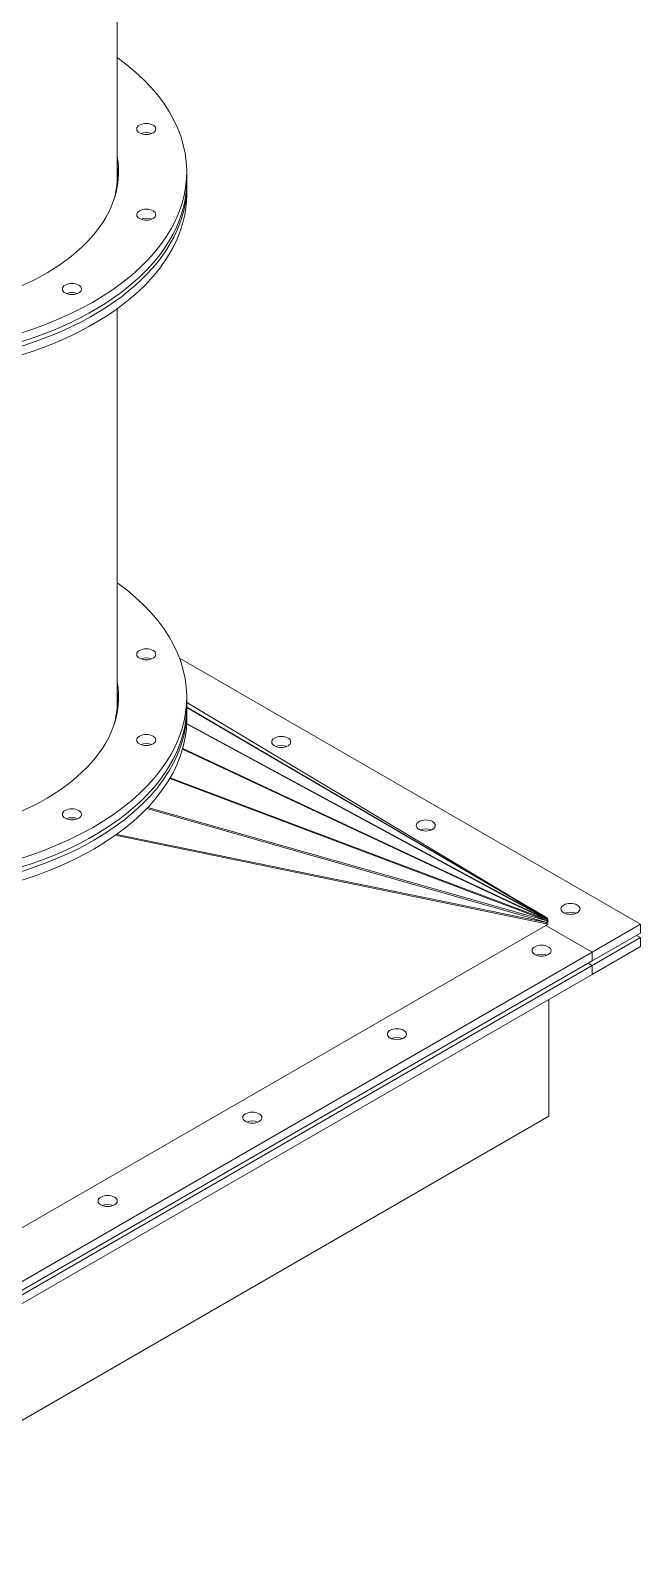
# Model space of a CAD drawing. Header units: inches. Extents: x -350577 to -266477, y -437959 to -377535.
# Drawn here: x -277458 to -277011, y -421162 to -420039 of the extents above; entities that cross this region are included whole.
import ezdxf

# ---------------------------------------------------------------- set-up
doc = ezdxf.new("R2010")
doc.units = ezdxf.units.IN
doc.header["$MEASUREMENT"] = 0
doc.layers.add('ORGINAL (itatec)', color=3, linetype='Continuous', lineweight=9)

msp = doc.modelspace()

# ---------------------------------------------------------------- linework, layer by layer
at = {"layer": 'ORGINAL (itatec)', "extrusion": (-5.55112e-17, 0.816497, 0.57735)}
for p, q in [((-277394.2, -420146.3), (-277394.2, -419632)), ((-277343.2, -420143), (-277343.2, -420149.5)), ((-277343.2, -420152.8), (-277343.2, -420159.3)), ((-277394.2, -420531.6), (-277394.2, -420243.3)), ((-277348.5, -420499.8), (-277010.5, -420694.9)), ((-277343.2, -420528.4), (-277343.2, -420534.9)), ((-277343.2, -420532.3), (-277078.6, -420690.7)), ((-277078.6, -420690.7), (-277343.2, -420535.7)), ((-277343.2, -420535.9), (-277078.5, -420691)), ((-277343.2, -420538.2), (-277343.2, -420544.7)), ((-277395.7, -420545.7), (-277395.2, -420543.6)), ((-277395.4, -420543.8), (-277395.2, -420543.6)), ((-277395, -420543.2), (-277395.3, -420543.1)), ((-277395.2, -420543.6), (-277395.1, -420543.6)), ((-277078.5, -420691), (-277343.3, -420547.6)), ((-277343.3, -420547.9), (-277078.3, -420691.4)), ((-277346.3, -420566.5), (-277078.2, -420691.9)), ((-277078.3, -420691.4), (-277346.2, -420566.1)), ((-277355.7, -420588.1), (-277078.1, -420692.7)), ((-277078.2, -420691.9), (-277355.3, -420587.5)), ((-277078.1, -420692.7), (-277371.7, -420609.2)), ((-277372.6, -420610.1), (-277078.1, -420693.9)), ((-277395.7, -420629.7), (-277078.1, -420694.8)), ((-277078.1, -420693.9), (-277394.6, -420629)), ((-277090.6, -420683.5), (-277078.7, -420690.6)), ((-277078.1, -420694.8), (-277643.8, -421021.4)), ((-277079.8, -420694.5), (-277078.1, -420693.9)), ((-277079.8, -420695.8), (-277045.9, -420715.4)), ((-277045.9, -420715.4), (-277079.8, -420695.8)), ((-277079.3, -420693.5), (-277078.1, -420692.7)), ((-277078.7, -420690.7), (-277078.7, -420690.6)), ((-277078.7, -420690.9), (-277078.6, -420690.7)), ((-277078.7, -420692.4), (-277078.2, -420691.9)), ((-277078.6, -420691.3), (-277078.5, -420691)), ((-277078.6, -420691.7), (-277078.3, -420691.4)), ((-277010.5, -420694.9), (-277045.9, -420715.4)), ((-277010.5, -420694.9), (-277010.5, -420701.5)), ((-277010.5, -420701.5), (-277045.9, -420721.9)), ((-277010.5, -420704.7), (-277045.9, -420725.2)), ((-277013.4, -420703.1), (-277010.5, -420704.7)), ((-277010.5, -420704.7), (-277010.5, -420711.3)), ((-277045.9, -420715.4), (-277611.6, -421042)), ((-277045.9, -420721.9), (-277611.6, -421048.5)), ((-277010.5, -420711.3), (-277045.9, -420731.7)), ((-277045.9, -420715.4), (-277045.9, -420721.9)), ((-277045.9, -420715.4), (-277045.9, -420721.9)), ((-277045.9, -420725.2), (-277611.6, -421051.8)), ((-277045.9, -420731.7), (-277611.6, -421058.3)), ((-277048.7, -420723.5), (-277045.9, -420725.2)), ((-277045.9, -420725.2), (-277048.7, -420723.5)), ((-277045.9, -420725.2), (-277045.9, -420731.7)), ((-277045.9, -420725.2), (-277045.9, -420731.7)), ((-277077.7, -420750.1), (-277077.7, -420835.8)), ((-277077.7, -420835.8), (-277643.4, -421162.4))]:
    msp.add_line(p, q, dxfattribs=at)
at = {"layer": 'ORGINAL (itatec)', "extrusion": (1.76065e-17, 1.11022e-16, -1)}
msp.add_ellipse((-277576.2, -420143), major_axis=(233, 0), ratio=0.57735, start_param=-0.67435, end_param=2.356194, dxfattribs=at)
at = {"layer": 'ORGINAL (itatec)', "extrusion": (6.16298e-33, -5.55112e-17, -1)}
msp.add_ellipse((-277372.9, -420111.5), major_axis=(-7, 0), ratio=0.57735, start_param=-3.926991, end_param=2.356194, dxfattribs=at)
at = {"layer": 'ORGINAL (itatec)'}
for centre, major_axis, start_param, end_param in [((-277372.9, -420118.1), (-7, 0), -2.200636, -0.940957), ((-277576.2, -420143), (183, 0), -2.356194, 0.104621), ((-277576.2, -420146.3), (182, 0), -0.162563, 0), ((-277576.2, -420149.5), (183, 0), 0.030917, 0.104621), ((-277576.2, -420152.8), (183, 0), 0.046384, 0.104621), ((-277576.2, -420159.3), (183, 0), 0.077357, 0.106123), ((-277576.2, -420156.1), (182, 0), 0.017849, 0.046677), ((-277372.9, -420181), (-7, 0), -2.200636, -0.940957), ((-277427.4, -420235.5), (-7, 0), -2.200636, -0.940957), ((-277372.9, -420496.9), (7, 0), -5.497787, 0.785398), ((-277576.2, -420528.4), (183, 0), -2.356194, 0.104589), ((-277576.2, -420534.9), (183, 0), 0.030917, 0.104589), ((-277576.2, -420538.2), (183, 0), 0.046384, 0.104589), ((-277576.2, -420531.6), (182, 0), -0.162435, 0), ((-277576.2, -420544.7), (183, 0), 0.077357, 0.106096), ((-277372.9, -420559.8), (7, 0), -5.497787, 0.785398), ((-277273.9, -420567.8), (-7, 0), -2.200636, -0.940957), ((-277427.4, -420614.3), (7, 0), -5.497787, 0.785398), ((-277167.9, -420629), (-7, 0), -2.200636, -0.940957), ((-277061.8, -420690.2), (-7, 0), -2.200636, -0.940957), ((-277083, -420720.9), (-7, 0), -2.200636, -0.940957), ((-277189.1, -420782.1), (-7, 0), -2.200636, -0.940957), ((-277295.1, -420843.3), (-7, 0), -2.200636, -0.940957), ((-277401.2, -420904.6), (-7, 0), -2.200636, -0.940957)]:
    msp.add_ellipse(centre, major_axis=major_axis, ratio=0.57735, start_param=start_param, end_param=end_param, dxfattribs=at)
at = {"layer": 'ORGINAL (itatec)', "extrusion": (5.30493e-17, -5.55112e-17, -1)}
msp.add_ellipse((-277576.2, -420149.5), major_axis=(233, 0), ratio=0.57735, start_param=0, end_param=2.356194, dxfattribs=at)
at = {"layer": 'ORGINAL (itatec)', "extrusion": (-2.82526e-17, -5.55112e-17, -1)}
msp.add_ellipse((-277576.2, -420152.8), major_axis=(233, 0), ratio=0.57735, start_param=-0.012139, end_param=2.356194, dxfattribs=at)
at = {"layer": 'ORGINAL (itatec)', "extrusion": (-6.12334e-17, 2.68172e-28, -1)}
msp.add_ellipse((-277576.2, -420159.3), major_axis=(233, 0), ratio=0.57735, start_param=0, end_param=2.356194, dxfattribs=at)
at = {"layer": 'ORGINAL (itatec)', "extrusion": (-1.84889e-32, 1.66533e-16, -1)}
for centre in [(-277372.9, -420174.4), (-277427.4, -420228.9)]:
    msp.add_ellipse(centre, major_axis=(-7, 0), ratio=0.57735, start_param=-3.926991, end_param=2.356194, dxfattribs=at)
at = {"layer": 'ORGINAL (itatec)', "extrusion": (2.72116e-17, 1.11022e-16, -1)}
msp.add_ellipse((-277576.2, -420528.4), major_axis=(233, 0), ratio=0.57735, start_param=-0.674345, end_param=2.356194, dxfattribs=at)
at = {"layer": 'ORGINAL (itatec)', "extrusion": (-3.55459e-17, -1.15852e-28, -1)}
msp.add_ellipse((-277372.9, -420503.5), major_axis=(7, 0), ratio=0.57735, start_param=-2.200636, end_param=-0.940957, dxfattribs=at)
at = {"layer": 'ORGINAL (itatec)', "extrusion": (-1.37309e-16, 1.11022e-16, -1)}
msp.add_ellipse((-277576.2, -420538.2), major_axis=(-233, 0), ratio=0.57735, start_param=-2.356194, end_param=0.012139, dxfattribs=at)
at = {"layer": 'ORGINAL (itatec)', "extrusion": (1.83492e-17, 4.31523e-29, -1)}
msp.add_ellipse((-277576.2, -420534.9), major_axis=(233, 0), ratio=0.57735, start_param=0, end_param=2.356194, dxfattribs=at)
at = {"layer": 'ORGINAL (itatec)', "extrusion": (-4.56075e-17, -7.13059e-33, -1)}
msp.add_ellipse((-277576.2, -420538.2), major_axis=(233, 0), ratio=0.57735, start_param=-0.012139, end_param=0.785398, dxfattribs=at)
at = {"layer": 'ORGINAL (itatec)', "extrusion": (1.37555e-16, -1.66533e-16, -1)}
msp.add_ellipse((-277576.2, -420544.7), major_axis=(-233, 0), ratio=0.57735, start_param=-2.356194, end_param=0, dxfattribs=at)
at = {"layer": 'ORGINAL (itatec)', "extrusion": (1.98538e-18, 1.21571e-30, -1)}
msp.add_ellipse((-277576.2, -420544.7), major_axis=(233, 0), ratio=0.57735, start_param=0, end_param=0.785398, dxfattribs=at)
at = {"layer": 'ORGINAL (itatec)', "extrusion": (-5.32905e-17, 2.22045e-16, -1)}
msp.add_ellipse((-277372.9, -420566.4), major_axis=(7, 0), ratio=0.57735, start_param=-2.200636, end_param=-0.940957, dxfattribs=at)
at = {"layer": 'ORGINAL (itatec)', "extrusion": (7.00372e-17, -1.25662e-29, -1)}
for centre in [(-277273.9, -420561.2), (-277167.9, -420622.5), (-277061.8, -420683.7), (-277083, -420714.3), (-277189.1, -420775.6), (-277295.1, -420836.8), (-277401.2, -420898)]:
    msp.add_ellipse(centre, major_axis=(-7, 0), ratio=0.57735, start_param=-5.497787, end_param=0.785398, dxfattribs=at)
at = {"layer": 'ORGINAL (itatec)', "extrusion": (9.37904e-17, -5.55112e-17, -1)}
msp.add_ellipse((-277427.4, -420620.8), major_axis=(7, 0), ratio=0.57735, start_param=-2.200636, end_param=-0.940957, dxfattribs=at)

doc.saveas('drawing.dxf')
